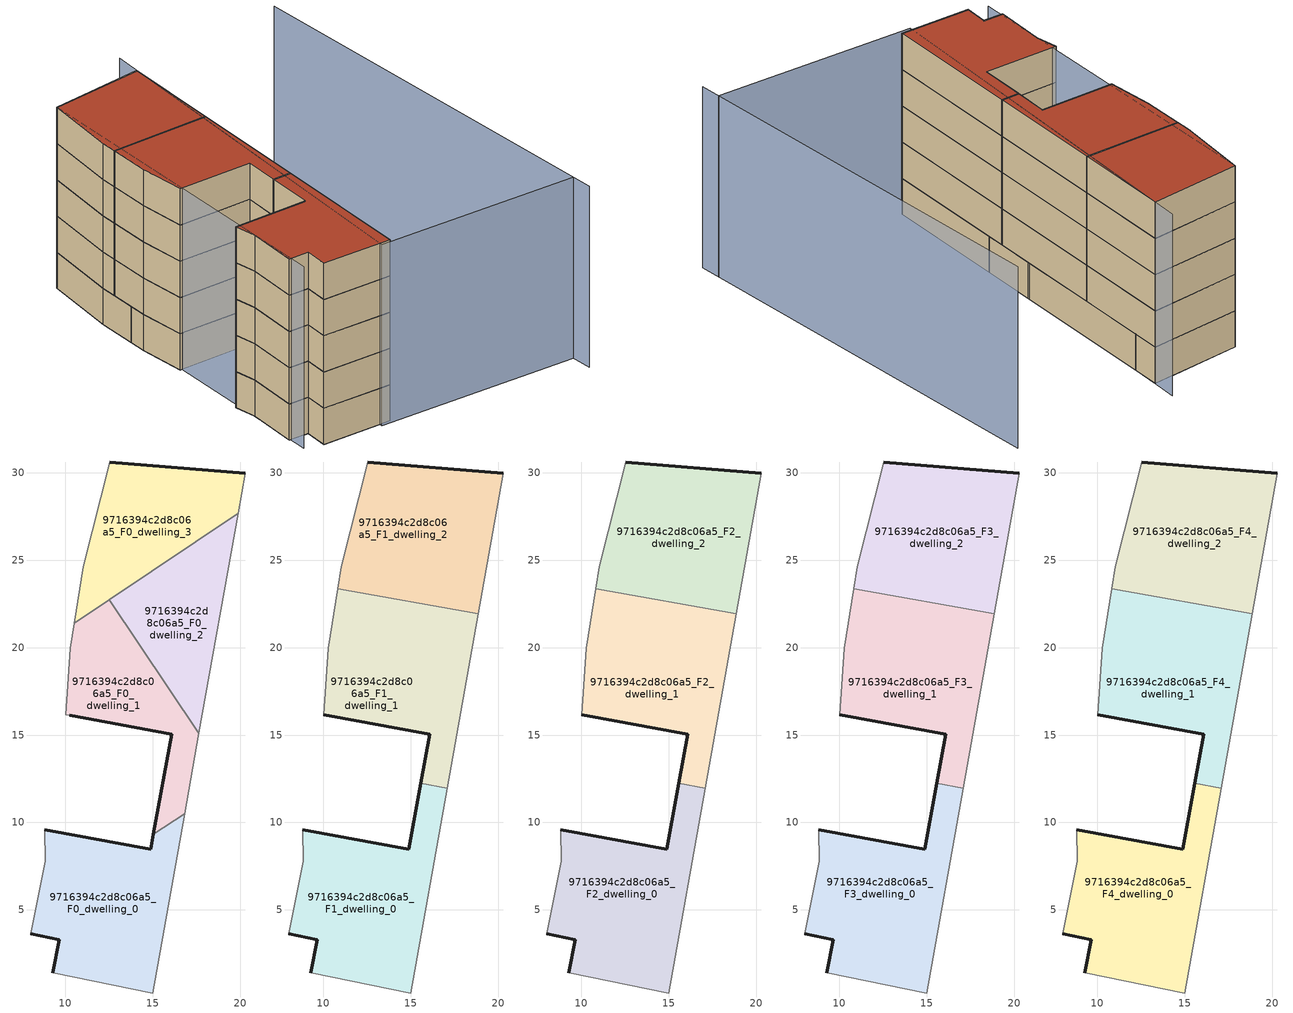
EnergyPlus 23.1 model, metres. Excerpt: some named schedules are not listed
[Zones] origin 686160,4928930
9716394c2d8c06a5_F0_dwelling_0
 floor ground (EU_floor_Construction): 15,0.24 16.83,10.51 15.04,9.31 14.88,8.46 8.82,9.59 8.85,7.77 8.02,3.62 9.65,3.3 9.27,1.39 z0
 wall outside (EU_wall_Construction): 8.82,9.59 14.88,8.46 15.04,9.31 / 9.27,1.39 9.65,3.3 8.02,3.62 z0:3
 wall to 9716394c2d8c06a5_F0_dwelling_1 (EU_wall_Construction): 15.04,9.31 16.83,10.51 z0:3
 wall adiabatic (EU_wall_Construction): 16.83,10.51 15,0.24 9.27,1.39 / 8.02,3.62 8.85,7.77 8.82,9.59 z0:3
9716394c2d8c06a5_F0_dwelling_1
 floor ground (EU_floor_Construction): 16.83,10.51 17.65,15.11 12.52,22.76 10.5,21.4 10.27,19.96 10.02,16.17 10.26,16.12 16.1,15.05 15.04,9.31 z0
 wall outside (EU_wall_Construction): 15.04,9.31 16.1,15.05 10.26,16.12 z0:3
 wall to 9716394c2d8c06a5_F0_dwelling_2 (EU_wall_Construction): 12.52,22.76 17.65,15.11 z0:3
 wall adiabatic (EU_wall_Construction): 17.65,15.11 16.83,10.51 / 10.26,16.12 10.02,16.17 10.27,19.96 10.5,21.4 z0:3
 wall to 9716394c2d8c06a5_F0_dwelling_3 (EU_wall_Construction): 10.5,21.4 12.52,22.76 z0:3
9716394c2d8c06a5_F0_dwelling_2
 floor ground (EU_floor_Construction): 17.65,15.11 19.88,27.68 12.52,22.76 z0
 wall adiabatic (EU_wall_Construction): 19.88,27.68 17.65,15.11 z0:3
 wall to 9716394c2d8c06a5_F0_dwelling_3 (EU_wall_Construction): 12.52,22.76 19.88,27.68 z0:3
9716394c2d8c06a5_F0_dwelling_3
 floor ground (EU_floor_Construction): 19.88,27.68 20.29,30 12.55,30.63 11.01,24.63 10.5,21.4 z0
 wall outside (EU_wall_Construction): 12.55,30.63 20.29,30 z0:3
 wall adiabatic (EU_wall_Construction): 20.29,30 19.88,27.68 / 10.5,21.4 11.01,24.63 12.55,30.63 z0:3
9716394c2d8c06a5_F1_dwelling_0
 floor to 9716394c2d8c06a5_F0_dwelling_0 (EU_floor_Construction): 15,0.24 16.83,10.51 15.04,9.31 14.88,8.46 8.82,9.59 8.85,7.77 8.02,3.62 9.65,3.3 9.27,1.39 z3
 floor to 9716394c2d8c06a5_F0_dwelling_1 (EU_floor_Construction): 16.83,10.51 17.08,11.96 15.58,12.23 15.04,9.31 z3
 wall outside (EU_wall_Construction): 8.82,9.59 14.88,8.46 15.58,12.23 / 9.27,1.39 9.65,3.3 8.02,3.62 z3:6
 wall adiabatic (EU_wall_Construction): 17.08,11.96 15,0.24 9.27,1.39 / 8.02,3.62 8.85,7.77 8.82,9.59 z3:6
 wall to 9716394c2d8c06a5_F1_dwelling_1 (EU_wall_Construction): 15.58,12.23 17.08,11.96 z3:6
9716394c2d8c06a5_F1_dwelling_1
 floor to 9716394c2d8c06a5_F0_dwelling_1 (EU_floor_Construction): 17.08,11.96 17.65,15.11 12.52,22.76 10.5,21.4 10.27,19.96 10.02,16.17 16.1,15.05 15.58,12.23 z3
 floor to 9716394c2d8c06a5_F0_dwelling_2 (EU_floor_Construction): 17.65,15.11 18.86,21.94 12.89,23 12.52,22.76 z3
 floor to 9716394c2d8c06a5_F0_dwelling_3 (EU_floor_Construction): 12.89,23 10.81,23.37 10.5,21.4 z3
 wall outside (EU_wall_Construction): 15.58,12.23 16.1,15.05 10.02,16.17 z3:6
 wall adiabatic (EU_wall_Construction): 18.86,21.94 17.08,11.96 / 10.02,16.17 10.27,19.96 10.81,23.37 z3:6
 wall to 9716394c2d8c06a5_F1_dwelling_2 (EU_wall_Construction): 10.81,23.37 18.86,21.94 z3:6
9716394c2d8c06a5_F1_dwelling_2
 floor to 9716394c2d8c06a5_F0_dwelling_3 (EU_floor_Construction): 19.88,27.68 20.29,30 12.55,30.63 11.01,24.63 10.81,23.37 12.89,23 z3
 floor to 9716394c2d8c06a5_F0_dwelling_2 (EU_floor_Construction): 18.86,21.94 19.88,27.68 12.89,23 z3
 wall outside (EU_wall_Construction): 12.55,30.63 20.29,30 z3:6
 wall adiabatic (EU_wall_Construction): 20.29,30 18.86,21.94 / 10.81,23.37 11.01,24.63 12.55,30.63 z3:6
9716394c2d8c06a5_F2_dwelling_0
 floor to 9716394c2d8c06a5_F1_dwelling_0 (EU_floor_Construction): 15,0.24 17.08,11.96 15.58,12.23 14.88,8.46 8.82,9.59 8.85,7.77 8.02,3.62 9.65,3.3 9.27,1.39 z6
 wall outside (EU_wall_Construction): 8.82,9.59 14.88,8.46 15.58,12.23 / 9.27,1.39 9.65,3.3 8.02,3.62 z6:9
 wall adiabatic (EU_wall_Construction): 17.08,11.96 15,0.24 9.27,1.39 / 8.02,3.62 8.85,7.77 8.82,9.59 z6:9
 wall to 9716394c2d8c06a5_F2_dwelling_1 (EU_wall_Construction): 15.58,12.23 17.08,11.96 z6:9
9716394c2d8c06a5_F2_dwelling_1
 floor to 9716394c2d8c06a5_F1_dwelling_1 (EU_floor_Construction): 17.08,11.96 18.86,21.94 10.81,23.37 10.27,19.96 10.02,16.17 16.1,15.05 15.58,12.23 z6
 wall outside (EU_wall_Construction): 15.58,12.23 16.1,15.05 10.02,16.17 z6:9
 wall adiabatic (EU_wall_Construction): 18.86,21.94 17.08,11.96 / 10.02,16.17 10.27,19.96 10.81,23.37 z6:9
 wall to 9716394c2d8c06a5_F2_dwelling_2 (EU_wall_Construction): 10.81,23.37 18.86,21.94 z6:9
9716394c2d8c06a5_F2_dwelling_2
 floor to 9716394c2d8c06a5_F1_dwelling_2 (EU_floor_Construction): 18.86,21.94 20.29,30 12.55,30.63 11.01,24.63 10.81,23.37 z6
 wall outside (EU_wall_Construction): 12.55,30.63 20.29,30 z6:9
 wall adiabatic (EU_wall_Construction): 20.29,30 18.86,21.94 / 10.81,23.37 11.01,24.63 12.55,30.63 z6:9
9716394c2d8c06a5_F3_dwelling_0
 floor to 9716394c2d8c06a5_F2_dwelling_0 (EU_floor_Construction): 15,0.24 17.08,11.96 15.58,12.23 14.88,8.46 8.82,9.59 8.85,7.77 8.02,3.62 9.65,3.3 9.27,1.39 z9
 wall outside (EU_wall_Construction): 8.82,9.59 14.88,8.46 15.58,12.23 / 9.27,1.39 9.65,3.3 8.02,3.62 z9:12
 wall adiabatic (EU_wall_Construction): 17.08,11.96 15,0.24 9.27,1.39 / 8.02,3.62 8.85,7.77 8.82,9.59 z9:12
 wall to 9716394c2d8c06a5_F3_dwelling_1 (EU_wall_Construction): 15.58,12.23 17.08,11.96 z9:12
9716394c2d8c06a5_F3_dwelling_1
 floor to 9716394c2d8c06a5_F2_dwelling_1 (EU_floor_Construction): 17.08,11.96 18.86,21.94 10.81,23.37 10.27,19.96 10.02,16.17 16.1,15.05 15.58,12.23 z9
 wall outside (EU_wall_Construction): 15.58,12.23 16.1,15.05 10.02,16.17 z9:12
 wall adiabatic (EU_wall_Construction): 18.86,21.94 17.08,11.96 / 10.02,16.17 10.27,19.96 10.81,23.37 z9:12
 wall to 9716394c2d8c06a5_F3_dwelling_2 (EU_wall_Construction): 10.81,23.37 18.86,21.94 z9:12
9716394c2d8c06a5_F3_dwelling_2
 floor to 9716394c2d8c06a5_F2_dwelling_2 (EU_floor_Construction): 18.86,21.94 20.29,30 12.55,30.63 11.01,24.63 10.81,23.37 z9
 wall outside (EU_wall_Construction): 12.55,30.63 20.29,30 z9:12
 wall adiabatic (EU_wall_Construction): 20.29,30 18.86,21.94 / 10.81,23.37 11.01,24.63 12.55,30.63 z9:12
9716394c2d8c06a5_F4_dwelling_0
 floor to 9716394c2d8c06a5_F3_dwelling_0 (EU_floor_Construction): 15,0.24 17.08,11.96 15.58,12.23 14.88,8.46 8.82,9.59 8.85,7.77 8.02,3.62 9.65,3.3 9.27,1.39 z12
 wall outside (EU_wall_Construction): 8.82,9.59 14.88,8.46 15.58,12.23 / 9.27,1.39 9.65,3.3 8.02,3.62 z12:15
 wall adiabatic (EU_wall_Construction): 17.08,11.96 15,0.24 9.27,1.39 / 8.02,3.62 8.85,7.77 8.82,9.59 z12:15
 wall to 9716394c2d8c06a5_F4_dwelling_1 (EU_wall_Construction): 15.58,12.23 17.08,11.96 z12:15
 roof outside (EU_roof_Construction): 17.08,11.96 15,0.24 9.27,1.39 9.65,3.3 8.02,3.62 8.85,7.77 8.82,9.59 14.88,8.46 15.58,12.23 z15
9716394c2d8c06a5_F4_dwelling_1
 floor to 9716394c2d8c06a5_F3_dwelling_1 (EU_floor_Construction): 17.08,11.96 18.86,21.94 10.81,23.37 10.27,19.96 10.02,16.17 16.1,15.05 15.58,12.23 z12
 wall outside (EU_wall_Construction): 15.58,12.23 16.1,15.05 10.02,16.17 z12:15
 wall adiabatic (EU_wall_Construction): 18.86,21.94 17.08,11.96 / 10.02,16.17 10.27,19.96 10.81,23.37 z12:15
 wall to 9716394c2d8c06a5_F4_dwelling_2 (EU_wall_Construction): 10.81,23.37 18.86,21.94 z12:15
 roof outside (EU_roof_Construction): 18.86,21.94 17.08,11.96 15.58,12.23 16.1,15.05 10.02,16.17 10.27,19.96 10.81,23.37 z15
9716394c2d8c06a5_F4_dwelling_2
 floor to 9716394c2d8c06a5_F3_dwelling_2 (EU_floor_Construction): 18.86,21.94 20.29,30 12.55,30.63 11.01,24.63 10.81,23.37 z12
 wall outside (EU_wall_Construction): 12.55,30.63 20.29,30 z12:15
 wall adiabatic (EU_wall_Construction): 20.29,30 18.86,21.94 / 10.81,23.37 11.01,24.63 12.55,30.63 z12:15
 roof outside (EU_roof_Construction): 20.29,30 18.86,21.94 10.81,23.37 11.01,24.63 12.55,30.63 z15
shading: 30.31,-4.99 33.75,29.09 / 30.48,-3.25 14.05,0.18 / 14.05,0.18 20.72,32.06 / 12.55,30.63 7.94,2.11 z0:15
[Building]
EU S2 Campaign: North Axis=0; Terrain=City; Solar Distribution=FullExterior
[Site:Location]
Bologna: Latitude=44.5; Longitude=11.25; Time Zone=1; Elevation=37
[SizingPeriod:WeatherFileDays]
AnnualSizingPeriod: Begin Month=1; Begin Day of Month=1; End Month=12; End Day of Month=31; Day of Week for Start Day=Monday; Use Weather File Daylight Saving Period=No; Use Weather File Rain and Snow Indicators=No
[MATERIAL]
EU_InternalMass_Material: Roughness=MediumRough; Thickness=0.1; Conductivity=1; Density=1800; Specific Heat=900; Thermal Absorptance=0.9; Solar Absorptance=0.7; Visible Absorptance=0.7
[MATERIAL:NOMASS] Roughness=MediumRough; Thermal Absorptance=0.9; Solar Absorptance=0.7; Visible Absorptance=0.7
Name | Thermal Resistance
EU_wall_NoMass | 0.905828
EU_roof_NoMass | 0.37593
EU_floor_NoMass | 0.67114
[CONSTRUCTION]
EU_wall_Construction: EU_wall_NoMass
EU_roof_Construction: EU_roof_NoMass
EU_floor_Construction: EU_floor_NoMass
EU_InternalMass_Construction: EU_InternalMass_Material
[ZONE] Type=1; Multiplier=1; Ceiling Height=autocalculate; Floor Area=autocalculate; Part of Total Floor Area=Yes
Name | Volume
9716394c2d8c06a5_F0_dwelling_0 | 177.135
9716394c2d8c06a5_F1_dwelling_0; 9716394c2d8c06a5_F2_dwelling_0; 9716394c2d8c06a5_F3_dwelling_0; 9716394c2d8c06a5_F4_dwelling_0 | 187.371
9716394c2d8c06a5_F0_dwelling_1 | 122.229
9716394c2d8c06a5_F1_dwelling_1; 9716394c2d8c06a5_F2_dwelling_1; 9716394c2d8c06a5_F3_dwelling_1; 9716394c2d8c06a5_F4_dwelling_1 | 187.365
9716394c2d8c06a5_F0_dwelling_2 | 122.236
9716394c2d8c06a5_F1_dwelling_2; 9716394c2d8c06a5_F2_dwelling_2; 9716394c2d8c06a5_F3_dwelling_2; 9716394c2d8c06a5_F4_dwelling_2 | 187.38
9716394c2d8c06a5_F0_dwelling_3 | 140.55
[INTERNALMASS] Construction=EU_InternalMass_Construction
Name | Zone or ZoneList | Surface Area
9716394c2d8c06a5_F0_dwelling_0_EU_InternalMass | 9716394c2d8c06a5_F0_dwelling_0 | 59.0448
9716394c2d8c06a5_F0_dwelling_1_EU_InternalMass | 9716394c2d8c06a5_F0_dwelling_1 | 40.743
9716394c2d8c06a5_F0_dwelling_2_EU_InternalMass | 9716394c2d8c06a5_F0_dwelling_2 | 40.7464
9716394c2d8c06a5_F0_dwelling_3_EU_InternalMass | 9716394c2d8c06a5_F0_dwelling_3 | 46.85
9716394c2d8c06a5_F1_dwelling_0_EU_InternalMass | 9716394c2d8c06a5_F1_dwelling_0 | 62.4565
9716394c2d8c06a5_F1_dwelling_1_EU_InternalMass | 9716394c2d8c06a5_F1_dwelling_1 | 62.4549
9716394c2d8c06a5_F1_dwelling_2_EU_InternalMass | 9716394c2d8c06a5_F1_dwelling_2 | 62.4601
9716394c2d8c06a5_F2_dwelling_0_EU_InternalMass | 9716394c2d8c06a5_F2_dwelling_0 | 62.4565
9716394c2d8c06a5_F2_dwelling_1_EU_InternalMass | 9716394c2d8c06a5_F2_dwelling_1 | 62.4549
9716394c2d8c06a5_F2_dwelling_2_EU_InternalMass | 9716394c2d8c06a5_F2_dwelling_2 | 62.4601
9716394c2d8c06a5_F3_dwelling_0_EU_InternalMass | 9716394c2d8c06a5_F3_dwelling_0 | 62.4565
9716394c2d8c06a5_F3_dwelling_1_EU_InternalMass | 9716394c2d8c06a5_F3_dwelling_1 | 62.4549
9716394c2d8c06a5_F3_dwelling_2_EU_InternalMass | 9716394c2d8c06a5_F3_dwelling_2 | 62.4601
9716394c2d8c06a5_F4_dwelling_0_EU_InternalMass | 9716394c2d8c06a5_F4_dwelling_0 | 62.4565
9716394c2d8c06a5_F4_dwelling_1_EU_InternalMass | 9716394c2d8c06a5_F4_dwelling_1 | 62.4549
9716394c2d8c06a5_F4_dwelling_2_EU_InternalMass | 9716394c2d8c06a5_F4_dwelling_2 | 62.4601
[OTHEREQUIPMENT] Fuel Type=Electricity; Design Level Calculation Method=Watts/Area; Power per Zone Floor Area=1; Fraction Latent=0; Fraction Radiant=0; Fraction Lost=0; Carbon Dioxide Generation Rate=0; EndUse Subcategory=EU_Step8_InternalGains
Name | Zone or ZoneList or Space or SpaceList | Schedule
EU_Step8_InternalGain_9716394c2d8c06a5_F0_dwelling_0_f000 | 9716394c2d8c06a5_F0_dwelling_0 | EU_Step8_GainSchedule_9716394c2d8c06a5_F0_dwelling_0_f000
EU_Step8_InternalGain_9716394c2d8c06a5_F0_dwelling_1_f000 | 9716394c2d8c06a5_F0_dwelling_1 | EU_Step8_GainSchedule_9716394c2d8c06a5_F0_dwelling_1_f000
EU_Step8_InternalGain_9716394c2d8c06a5_F0_dwelling_2_f000 | 9716394c2d8c06a5_F0_dwelling_2 | EU_Step8_GainSchedule_9716394c2d8c06a5_F0_dwelling_2_f000
EU_Step8_InternalGain_9716394c2d8c06a5_F0_dwelling_3_f000 | 9716394c2d8c06a5_F0_dwelling_3 | EU_Step8_GainSchedule_9716394c2d8c06a5_F0_dwelling_3_f000
EU_Step8_InternalGain_9716394c2d8c06a5_F1_dwelling_0_f000 | 9716394c2d8c06a5_F1_dwelling_0 | EU_Step8_GainSchedule_9716394c2d8c06a5_F1_dwelling_0_f000
EU_Step8_InternalGain_9716394c2d8c06a5_F1_dwelling_1_f000 | 9716394c2d8c06a5_F1_dwelling_1 | EU_Step8_GainSchedule_9716394c2d8c06a5_F1_dwelling_1_f000
EU_Step8_InternalGain_9716394c2d8c06a5_F1_dwelling_2_f000 | 9716394c2d8c06a5_F1_dwelling_2 | EU_Step8_GainSchedule_9716394c2d8c06a5_F1_dwelling_2_f000
EU_Step8_InternalGain_9716394c2d8c06a5_F2_dwelling_0_f000 | 9716394c2d8c06a5_F2_dwelling_0 | EU_Step8_GainSchedule_9716394c2d8c06a5_F2_dwelling_0_f000
EU_Step8_InternalGain_9716394c2d8c06a5_F2_dwelling_1_f000 | 9716394c2d8c06a5_F2_dwelling_1 | EU_Step8_GainSchedule_9716394c2d8c06a5_F2_dwelling_1_f000
EU_Step8_InternalGain_9716394c2d8c06a5_F2_dwelling_2_f000 | 9716394c2d8c06a5_F2_dwelling_2 | EU_Step8_GainSchedule_9716394c2d8c06a5_F2_dwelling_2_f000
EU_Step8_InternalGain_9716394c2d8c06a5_F3_dwelling_0_f000 | 9716394c2d8c06a5_F3_dwelling_0 | EU_Step8_GainSchedule_9716394c2d8c06a5_F3_dwelling_0_f000
EU_Step8_InternalGain_9716394c2d8c06a5_F3_dwelling_1_f000 | 9716394c2d8c06a5_F3_dwelling_1 | EU_Step8_GainSchedule_9716394c2d8c06a5_F3_dwelling_1_f000
EU_Step8_InternalGain_9716394c2d8c06a5_F3_dwelling_2_f000 | 9716394c2d8c06a5_F3_dwelling_2 | EU_Step8_GainSchedule_9716394c2d8c06a5_F3_dwelling_2_f000
EU_Step8_InternalGain_9716394c2d8c06a5_F4_dwelling_0_f000 | 9716394c2d8c06a5_F4_dwelling_0 | EU_Step8_GainSchedule_9716394c2d8c06a5_F4_dwelling_0_f000
EU_Step8_InternalGain_9716394c2d8c06a5_F4_dwelling_1_f000 | 9716394c2d8c06a5_F4_dwelling_1 | EU_Step8_GainSchedule_9716394c2d8c06a5_F4_dwelling_1_f000
EU_Step8_InternalGain_9716394c2d8c06a5_F4_dwelling_2_f000 | 9716394c2d8c06a5_F4_dwelling_2 | EU_Step8_GainSchedule_9716394c2d8c06a5_F4_dwelling_2_f000
[ZONEVENTILATION:DESIGNFLOWRATE] Schedule=EU_AlwaysOn; Design Flow Rate Calculation Method=AirChanges/Hour; Air Changes per Hour=0.73129; Ventilation Type=Natural; Fan Pressure Rise=0; Fan Total Efficiency=1; Constant Term Coefficient=1; Temperature Term Coefficient=0; Velocity Term Coefficient=0; Velocity Squared Term Coefficient=0; Minimum Indoor Temperature=-100; Maximum Indoor Temperature=100; Delta Temperature=-100; Minimum Outdoor Temperature=-100; Maximum Outdoor Temperature=100; Maximum Wind Speed=40
Name | Zone or ZoneList or Space or SpaceList
EU_ConstantAir_9716394c2d8c06a5_F0_dwelling_0 | 9716394c2d8c06a5_F0_dwelling_0
EU_ConstantAir_9716394c2d8c06a5_F0_dwelling_1 | 9716394c2d8c06a5_F0_dwelling_1
EU_ConstantAir_9716394c2d8c06a5_F0_dwelling_2 | 9716394c2d8c06a5_F0_dwelling_2
EU_ConstantAir_9716394c2d8c06a5_F0_dwelling_3 | 9716394c2d8c06a5_F0_dwelling_3
EU_ConstantAir_9716394c2d8c06a5_F1_dwelling_0 | 9716394c2d8c06a5_F1_dwelling_0
EU_ConstantAir_9716394c2d8c06a5_F1_dwelling_1 | 9716394c2d8c06a5_F1_dwelling_1
EU_ConstantAir_9716394c2d8c06a5_F1_dwelling_2 | 9716394c2d8c06a5_F1_dwelling_2
EU_ConstantAir_9716394c2d8c06a5_F2_dwelling_0 | 9716394c2d8c06a5_F2_dwelling_0
EU_ConstantAir_9716394c2d8c06a5_F2_dwelling_1 | 9716394c2d8c06a5_F2_dwelling_1
EU_ConstantAir_9716394c2d8c06a5_F2_dwelling_2 | 9716394c2d8c06a5_F2_dwelling_2
EU_ConstantAir_9716394c2d8c06a5_F3_dwelling_0 | 9716394c2d8c06a5_F3_dwelling_0
EU_ConstantAir_9716394c2d8c06a5_F3_dwelling_1 | 9716394c2d8c06a5_F3_dwelling_1
EU_ConstantAir_9716394c2d8c06a5_F3_dwelling_2 | 9716394c2d8c06a5_F3_dwelling_2
EU_ConstantAir_9716394c2d8c06a5_F4_dwelling_0 | 9716394c2d8c06a5_F4_dwelling_0
EU_ConstantAir_9716394c2d8c06a5_F4_dwelling_1 | 9716394c2d8c06a5_F4_dwelling_1
EU_ConstantAir_9716394c2d8c06a5_F4_dwelling_2 | 9716394c2d8c06a5_F4_dwelling_2
[HVACTEMPLATE:THERMOSTAT] Constant Heating Setpoint=20; Constant Cooling Setpoint=50
EU_HeatOnly_9716394c2d8c06a5_F0_dwelling_0; EU_HeatOnly_9716394c2d8c06a5_F0_dwelling_1; EU_HeatOnly_9716394c2d8c06a5_F0_dwelling_2; EU_HeatOnly_9716394c2d8c06a5_F0_dwelling_3; EU_HeatOnly_9716394c2d8c06a5_F1_dwelling_0; EU_HeatOnly_9716394c2d8c06a5_F1_dwelling_1; EU_HeatOnly_9716394c2d8c06a5_F1_dwelling_2; EU_HeatOnly_9716394c2d8c06a5_F2_dwelling_0; EU_HeatOnly_9716394c2d8c06a5_F2_dwelling_1; EU_HeatOnly_9716394c2d8c06a5_F2_dwelling_2; EU_HeatOnly_9716394c2d8c06a5_F3_dwelling_0; EU_HeatOnly_9716394c2d8c06a5_F3_dwelling_1; EU_HeatOnly_9716394c2d8c06a5_F3_dwelling_2; EU_HeatOnly_9716394c2d8c06a5_F4_dwelling_0; EU_HeatOnly_9716394c2d8c06a5_F4_dwelling_1; EU_HeatOnly_9716394c2d8c06a5_F4_dwelling_2
[HVACTEMPLATE:ZONE:IDEALLOADSAIRSYSTEM] System Availability Schedule=EU_AlwaysOn; Maximum Heating Supply Air Temperature=50; Minimum Cooling Supply Air Temperature=13; Maximum Heating Supply Air Humidity Ratio=0.0156; Minimum Cooling Supply Air Humidity Ratio=0.0077; Heating Limit=NoLimit; Cooling Limit=NoLimit; Heating Availability Schedule=EU_AlwaysOn; Cooling Availability Schedule=EU_CoolingOff; Dehumidification Control Type=ConstantSensibleHeatRatio; Cooling Sensible Heat Ratio=0.7; Dehumidification Setpoint=60; Humidification Control Type=None; Humidification Setpoint=30; Outdoor Air Method=None; Outdoor Air Flow Rate per Person=0.00944; Outdoor Air Flow Rate per Zone Floor Area=0; Outdoor Air Flow Rate per Zone=0; Demand Controlled Ventilation Type=None; Outdoor Air Economizer Type=NoEconomizer; Heat Recovery Type=None; Sensible Heat Recovery Effectiveness=0.7; Latent Heat Recovery Effectiveness=0.65
Name | Template Thermostat
9716394c2d8c06a5_F0_dwelling_0 | EU_HeatOnly_9716394c2d8c06a5_F0_dwelling_0
9716394c2d8c06a5_F0_dwelling_1 | EU_HeatOnly_9716394c2d8c06a5_F0_dwelling_1
9716394c2d8c06a5_F0_dwelling_2 | EU_HeatOnly_9716394c2d8c06a5_F0_dwelling_2
9716394c2d8c06a5_F0_dwelling_3 | EU_HeatOnly_9716394c2d8c06a5_F0_dwelling_3
9716394c2d8c06a5_F1_dwelling_0 | EU_HeatOnly_9716394c2d8c06a5_F1_dwelling_0
